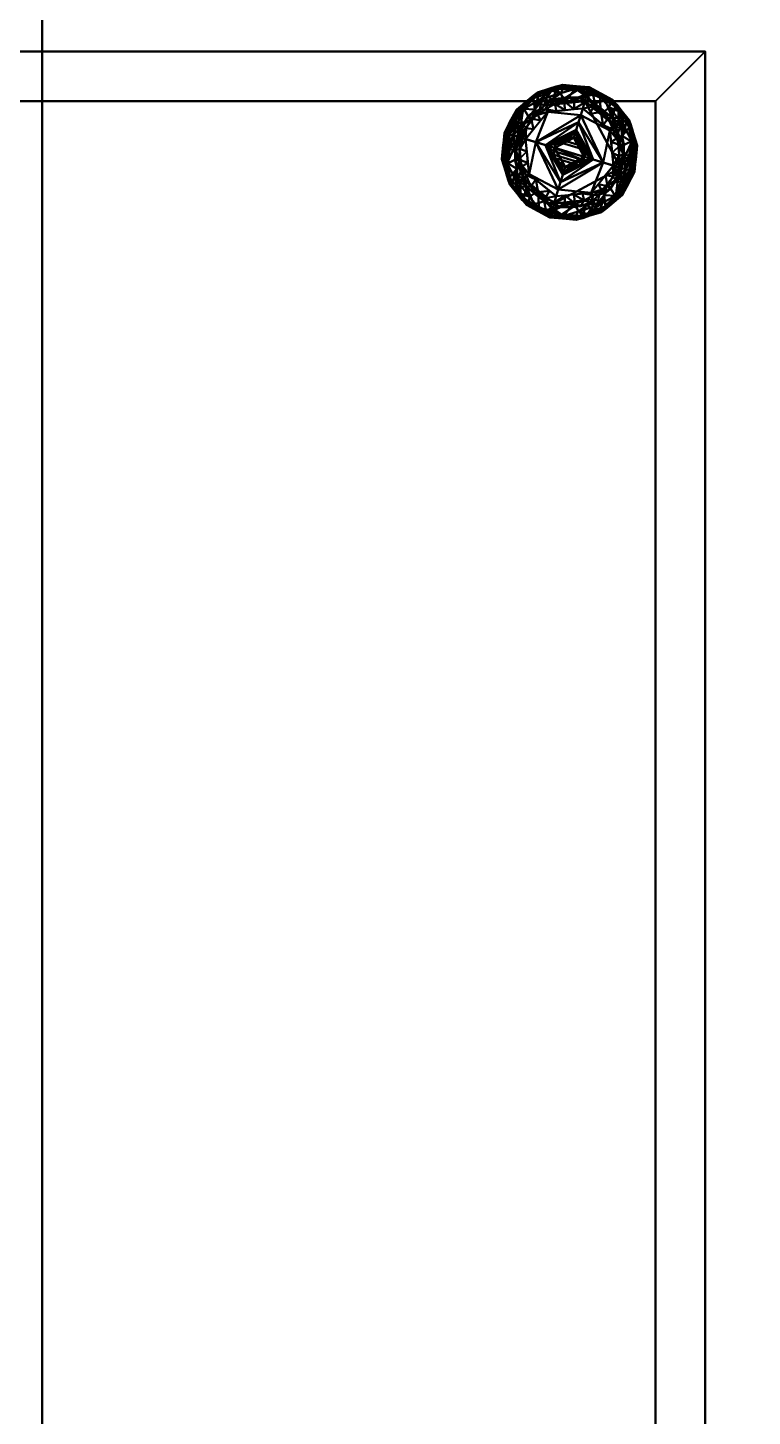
# Model space of a CAD drawing. Header units: millimetres. Extents: x -2000 to 2000, y -800 to 800.
# Drawn here: x 1195.7 to 1414.4, y 87.9 to 507.1 of the extents above; entities that cross this region are included whole.
import ezdxf

# ---------------------------------------------------------------- set-up
doc = ezdxf.new("R2010")
doc.units = ezdxf.units.MM
doc.layers.add('I-FURN-PNLS', color=7, linetype='Continuous', lineweight=40)

msp = doc.modelspace()

# ---------------------------------------------------------------- meshes
at = {"layer": 'I-FURN-PNLS', "color": 7, "true_color": 0xf7f7f7}
mesh = msp.add_polyface(dxfattribs=at)
corners = [(-1200, -700, 725), (-602.08, -774.96, 725), (0, -800, 725), (602.08, -774.96, 725), (1200, -700, 725), (1200, 700, 725), (602.08, 774.96, 725), (0, 800, 725), (-602.08, 774.96, 725), (-1200, 700, 725), (-644.49, 59.75, 725), (-644.49, -60.19, 725), (-914.54, -60.19, 725), (-914.54, 59.75, 725), (135.51, 59.75, 725), (135.51, -60.19, 725), (-134.54, -60.19, 725), (-134.54, 59.75, 725), (914.6, 59.61, 725), (914.6, -60.05, 725), (644.43, -60.05, 725), (644.43, 59.61, 725)]
mesh.append_faces([[corners[k] for k in face] for face in [(6, 18, 5)]], dxfattribs={"vtx0": -1, "vtx1": -1, "color": 7})
mesh.append_faces([[corners[k] for k in face] for face in [(20, 15, 3, 19), (10, 17, 8, 13)]], dxfattribs={"vtx0": -1, "vtx1": -1, "vtx2": -1, "color": 7})
mesh.append_faces([[corners[k] for k in face] for face in [(12, 0, 1, 11), (16, 1, 2), (0, 12, 13, 9), (15, 20, 21, 14), (14, 6, 7), (13, 8, 9)]], dxfattribs={"vtx0": -1, "vtx2": -1, "color": 7})
mesh.append_faces([[corners[k] for k in face] for face in [(16, 10, 11, 1)]], dxfattribs={"vtx0": -1, "vtx2": -1, "vtx3": -1, "color": 7})
mesh.append_faces([[corners[k] for k in face] for face in [(3, 4, 19), (16, 17, 10)]], dxfattribs={"vtx1": -1, "vtx2": -1, "color": 7})
mesh.append_faces([[corners[k] for k in face] for face in [(21, 18, 6, 14)]], dxfattribs={"vtx1": -1, "vtx2": -1, "vtx3": -1, "color": 7})
mesh.append_faces([[corners[k] for k in face] for face in [(18, 19, 4, 5), (2, 3, 15, 16), (7, 8, 17, 14)]], dxfattribs={"vtx1": -1, "vtx3": -1, "color": 7})
mesh = msp.add_polyface(dxfattribs=at)
corners = [(-1200, -700, 700), (-1200, 700, 700), (-602.08, 774.96, 700), (0, 800, 700), (602.08, 774.96, 700), (1200, 700, 700), (1200, -700, 700), (602.08, -774.96, 700), (0, -800, 700), (-602.08, -774.96, 700), (-644.49, 59.75, 700), (-914.54, 59.75, 700), (-914.54, -60.19, 700), (-644.49, -60.19, 700), (135.51, 59.75, 700), (-134.54, 59.75, 700), (-134.54, -60.19, 700), (135.51, -60.19, 700), (914.6, 59.61, 700), (644.43, 59.61, 700), (644.43, -60.05, 700), (914.6, -60.05, 700)]
mesh.append_faces([[corners[k] for k in face] for face in [(7, 21, 6), (10, 16, 13)]], dxfattribs={"vtx0": -1, "vtx1": -1, "color": 7})
mesh.append_faces([[corners[k] for k in face] for face in [(19, 14, 4, 18), (13, 16, 9, 12)]], dxfattribs={"vtx0": -1, "vtx1": -1, "vtx2": -1, "color": 7})
mesh.append_faces([[corners[k] for k in face] for face in [(18, 5, 6, 21), (11, 1, 2, 10), (15, 2, 3), (17, 7, 8), (12, 9, 0)]], dxfattribs={"vtx0": -1, "vtx2": -1, "color": 7})
mesh.append_faces([[corners[k] for k in face] for face in [(4, 5, 18)]], dxfattribs={"vtx1": -1, "vtx2": -1, "color": 7})
mesh.append_faces([[corners[k] for k in face] for face in [(15, 16, 10, 2), (20, 21, 7, 17)]], dxfattribs={"vtx1": -1, "vtx2": -1, "vtx3": -1, "color": 7})
mesh.append_faces([[corners[k] for k in face] for face in [(3, 4, 14, 15), (0, 1, 11, 12), (17, 14, 19, 20), (8, 9, 16, 17)]], dxfattribs={"vtx1": -1, "vtx3": -1, "color": 7})
mesh = msp.add_polyface(dxfattribs=at)
corners = [(1200, 700, 725), (1200, -700, 725), (1200, -700, 700), (1200, 700, 700)]
mesh.append_faces([[corners[k] for k in face] for face in [(3, 0, 1, 2)]], dxfattribs={"color": 7})
at = {"layer": 'I-FURN-PNLS', "color": 250, "true_color": 0x282828}
mesh = msp.add_polyface(dxfattribs=at)
corners = [(1200, 700, 725), (1200, -700, 725), (2000, -500, 725), (2000, 500, 725)]
mesh.append_faces([[corners[k] for k in face] for face in [(3, 0, 1, 2)]], dxfattribs={"color": 250})
mesh = msp.add_polyface(dxfattribs=at)
corners = [(1200, 700, 700), (2000, 500, 700), (2000, -500, 700), (1200, -700, 700)]
mesh.append_faces([[corners[k] for k in face] for face in [(1, 2, 3, 0)]], dxfattribs={"color": 250})
mesh = msp.add_polyface(dxfattribs=at)
corners = [(1200, -700, 725), (1200, 700, 725), (1200, 700, 700), (1200, -700, 700)]
mesh.append_faces([[corners[k] for k in face] for face in [(0, 1, 2, 3)]], dxfattribs={"color": 250})
mesh = msp.add_polyface(dxfattribs=at)
corners = [(1200, 700, 725), (2000, 500, 725), (2000, 500, 700), (1200, 700, 700)]
mesh.append_faces([[corners[k] for k in face] for face in [(0, 1, 2, 3)]], dxfattribs={"color": 250})
mesh = msp.add_polyface(dxfattribs=at)
corners = [(600.17, -500, 700), (1400.17, -500, 700), (1400.17, 500, 700), (600.17, 500, 700), (1385.17, 485, 700), (1385.17, -485, 700), (615.17, -485, 700), (615.17, 485, 700)]
mesh.append_faces([[corners[k] for k in face] for face in [(0, 6, 7, 3), (3, 7, 4, 2)]], dxfattribs={"vtx0": -1, "vtx2": -1, "color": 250})
mesh.append_faces([[corners[k] for k in face] for face in [(5, 6, 0, 1), (4, 5, 1, 2)]], dxfattribs={"vtx1": -1, "vtx3": -1, "color": 250})
mesh = msp.add_polyface(dxfattribs=at)
corners = [(600.17, -500, 13.84), (600.17, 500, 13.84), (1400.17, 500, 13.84), (1400.17, -500, 13.84), (1385.17, 485, 13.84), (615.17, 485, 13.84), (615.17, -485, 13.84), (1385.17, -485, 13.84)]
mesh.append_faces([[corners[k] for k in face] for face in [(3, 7, 4, 2), (2, 4, 5, 1)]], dxfattribs={"vtx0": -1, "vtx2": -1, "color": 250})
mesh.append_faces([[corners[k] for k in face] for face in [(6, 7, 3, 0), (5, 6, 0, 1)]], dxfattribs={"vtx1": -1, "vtx3": -1, "color": 250})
mesh = msp.add_polyface(dxfattribs=at)
corners = [(600.17, 500, 700), (1400.17, 500, 700), (1400.17, 500, 13.84), (600.17, 500, 13.84)]
mesh.append_faces([[corners[k] for k in face] for face in [(0, 1, 2, 3)]], dxfattribs={"color": 250})
mesh = msp.add_polyface(dxfattribs=at)
corners = [(1400.17, 500, 700), (1400.17, -500, 700), (1400.17, -500, 13.84), (1400.17, 500, 13.84)]
mesh.append_faces([[corners[k] for k in face] for face in [(3, 0, 1, 2)]], dxfattribs={"color": 250})
at = {"layer": 'I-FURN-PNLS', "color": 250, "true_color": 0x191919}
mesh = msp.add_polyface(dxfattribs=at)
corners = [(1342.34, 474.59, 8.39), (1350.87, 485.04, 8.39), (1364.29, 486.39, 8.39), (1374.74, 477.86, 8.39), (1376.09, 464.44, 8.39), (1377.21, 464.1, 7.75), (1378.09, 463.84, 6.78), (1378.65, 463.67, 5.59), (1378.84, 463.61, 4.27), (1379.61, 471.57, 4.27), (1377.27, 479.22, 4.27), (1372.18, 485.39, 4.27), (1365.12, 489.15, 4.27), (1357.16, 489.91, 4.27), (1349.51, 487.57, 4.27), (1343.34, 482.48, 4.27), (1339.58, 475.42, 4.27), (1339.78, 475.36, 5.59), (1340.34, 475.19, 6.78), (1341.22, 474.93, 7.75), (1346.6, 479.82, 8.39), (1375.41, 471.15, 8.39), (1343.08, 481.04, 6.6), (1379.03, 470.22, 6.6), (1341.63, 479.28, 4.27), (1379.26, 467.96, 4.27), (1341.25, 478.73, 5.9), (1379.28, 467.29, 5.9), (1348.31, 485.83, 6.9), (1377.31, 477.1, 6.9), (1342.8, 478.67, 7.75), (1345.26, 482.61, 7.45), (1377.95, 468.1, 7.75), (1378.08, 472.73, 7.45), (1355.25, 488.7, 6.94), (1373.11, 483.33, 6.94), (1345.63, 484.28, 6.19), (1378.68, 474.33, 6.19), (1348.34, 486.65, 5.61), (1353.33, 488.74, 4.27), (1351.76, 488.1, 6.26), (1346.42, 485.03, 4.27), (1351.64, 486.97, 7.56), (1377.73, 477.81, 5.61), (1374.73, 482.31, 4.27), (1375.68, 480.9, 6.26), (1378.44, 475.4, 4.27), (1375.36, 479.58, 7.55), (1375.08, 474.5, 8.39), (1355.16, 489.4, 5.59), (1361.21, 489.49, 6.15), (1367.66, 487.47, 6.58), (1373.56, 483.87, 5.59), (1368.65, 487.27, 4.27), (1370.89, 485.81, 6.22), (1357.58, 485.72, 8.39), (1354.22, 485.38, 8.39), (1369.51, 482.13, 8.39), (1369.94, 485.24, 7.55), (1372.13, 479.99, 8.39), (1366.37, 486.95, 7.71), (1361.63, 488.28, 7.65), (1366.9, 484.26, 8.39), (1344.47, 477.2, 8.39), (1375.75, 467.79, 8.39), (1348.74, 482.43, 8.39), (1361.14, 489.53, 4.27), (1360.93, 486.05, 8.39)]
mesh.append_faces([[corners[k] for k in face] for face in [(6, 27, 5), (18, 26, 17), (19, 26, 18), (0, 30, 19), (24, 26, 15), (48, 47, 3), (53, 54, 11), (15, 36, 41), (44, 45, 10), (11, 52, 44), (55, 34, 56)]], dxfattribs={"vtx0": -1, "vtx1": -1, "color": 250})
mesh.append_faces([[corners[k] for k in face] for face in [(15, 26, 22), (32, 23, 33), (19, 30, 22), (40, 28, 42), (26, 24, 17), (28, 38, 36), (27, 7, 25), (36, 31, 28), (26, 19, 22), (40, 38, 28), (22, 30, 31), (49, 34, 50), (23, 27, 9), (29, 45, 47), (28, 65, 42), (37, 33, 23), (45, 29, 43), (27, 23, 5), (31, 36, 22), (37, 46, 43), (5, 23, 32), (30, 63, 31), (47, 45, 35), (37, 29, 33), (64, 32, 33), (47, 48, 29), (49, 50, 13), (51, 50, 61), (12, 50, 51), (36, 15, 22), (38, 41, 36), (29, 37, 43), (37, 23, 9), (54, 51, 58), (40, 42, 34), (38, 40, 14), (49, 40, 34), (52, 45, 44), (35, 45, 52), (10, 45, 43), (29, 48, 33), (51, 60, 58), (40, 49, 39), (52, 11, 54), (60, 51, 61), (54, 58, 35), (42, 56, 34), (35, 52, 54), (51, 54, 53), (50, 34, 61), (59, 47, 35), (60, 62, 58), (59, 35, 58), (61, 2, 60), (55, 61, 34), (28, 31, 65)]], dxfattribs={"vtx0": -1, "vtx1": -1, "vtx2": -1, "color": 250})
mesh.append_faces([[corners[k] for k in face] for face in [(27, 25, 9), (38, 14, 41), (42, 65, 1), (37, 9, 46), (42, 1, 56), (60, 2, 62), (30, 0, 63)]], dxfattribs={"vtx0": -1, "vtx2": -1, "color": 250})
mesh.append_faces([[corners[k] for k in face] for face in [(20, 65, 31, 63), (39, 14, 40), (6, 7, 27), (4, 5, 32), (64, 4, 32), (21, 64, 33, 48), (57, 59, 58, 62), (13, 39, 49), (46, 10, 43), (66, 13, 50, 12), (53, 12, 51), (59, 3, 47), (67, 2, 61, 55)]], dxfattribs={"vtx1": -1, "vtx2": -1, "color": 250})
mesh.append_faces([[corners[k] for k in face] for face in [(24, 16, 17), (7, 8, 25)]], dxfattribs={"vtx2": -1, "color": 250})
mesh = msp.add_polyface(dxfattribs=at)
corners = [(1339.58, 475.42, 4.27), (1343.34, 482.48, 4.27), (1349.51, 487.57, 4.27), (1357.16, 489.91, 4.27), (1365.12, 489.15, 4.27), (1372.18, 485.39, 4.27), (1377.27, 479.22, 4.27), (1379.61, 471.57, 4.27), (1378.84, 463.61, 4.27), (1378.52, 463.71, 2.58), (1377.61, 463.98, 1.16), (1376.24, 464.39, 0.2), (1374.63, 464.88, -0.13), (1373.39, 477.14, -0.13), (1363.85, 484.93, -0.13), (1351.59, 483.7, -0.13), (1343.8, 474.15, -0.13), (1342.18, 474.64, 0.2), (1340.82, 475.05, 1.16), (1339.9, 475.32, 2.58), (1345.39, 482.69, 1.04), (1378.01, 472.88, 1.04), (1341.63, 479.28, 4.27), (1379.26, 467.96, 4.27), (1342.6, 479.53, 1.35), (1378.59, 468.71, 1.35), (1360.8, 488.66, 1.16), (1368.45, 486.36, 1.16), (1353.76, 488.04, 1.26), (1373.98, 481.96, 1.26), (1343.6, 478.34, 0.27), (1347.69, 478.92, -0.13), (1377.1, 468.26, 0.27), (1374.01, 471.01, -0.13), (1349.36, 484.86, 0.42), (1350, 487.15, 2.04), (1346.42, 485.03, 4.27), (1344.61, 483.43, 2.61), (1353.33, 488.74, 4.27), (1347.27, 485.8, 2.66), (1375.89, 476.88, 0.42), (1376.62, 479.14, 2.04), (1378.44, 475.4, 4.27), (1379.07, 473.06, 2.61), (1374.73, 482.31, 4.27), (1378.16, 476.51, 2.66), (1357.72, 484.31, -0.13), (1368.62, 481.03, -0.13), (1361.14, 489.53, 4.27), (1368.65, 487.27, 4.27), (1364.94, 488.56, 2.03), (1364.26, 487.08, 0.44), (1352.39, 486.05, 0.25), (1356.59, 487.42, 0.35), (1357.35, 488.97, 1.53), (1374.03, 479.54, 0.25), (1371.28, 483, 0.35), (1371.5, 484.71, 1.53)]
mesh.append_faces([[corners[k] for k in face] for face in [(22, 19, 0)]], dxfattribs={"vtx0": -1, "color": 250})
mesh.append_faces([[corners[k] for k in face] for face in [(17, 30, 16), (48, 54, 3), (1, 24, 22), (23, 25, 7), (4, 50, 48), (13, 40, 33), (36, 37, 1), (3, 28, 38), (42, 45, 6), (46, 51, 14), (49, 50, 4), (5, 57, 49)]], dxfattribs={"vtx0": -1, "vtx1": -1, "color": 250})
mesh.append_faces([[corners[k] for k in face] for face in [(52, 34, 28), (17, 24, 30), (28, 34, 35), (29, 44, 41), (32, 21, 25), (19, 22, 24), (30, 20, 31), (43, 21, 45), (27, 47, 51), (28, 53, 52), (30, 24, 20), (27, 49, 57), (35, 38, 28), (32, 33, 21), (42, 43, 45), (9, 25, 23), (40, 29, 41), (26, 50, 51), (32, 25, 11), (50, 27, 51), (37, 20, 24), (56, 55, 13), (34, 20, 35), (54, 53, 28), (40, 13, 55), (34, 31, 20), (37, 39, 20), (39, 37, 36), (1, 37, 24), (35, 20, 39), (35, 39, 2), (40, 21, 33), (40, 41, 21), (7, 25, 43), (6, 45, 41), (21, 43, 25), (41, 45, 21), (52, 53, 15), (26, 48, 50), (57, 56, 27), (27, 50, 49), (26, 51, 46), (52, 15, 34), (53, 26, 46), (26, 53, 54), (26, 54, 48), (54, 28, 3), (55, 29, 40), (56, 29, 55), (29, 56, 57), (56, 47, 27), (57, 5, 29)]], dxfattribs={"vtx0": -1, "vtx1": -1, "vtx2": -1, "color": 250})
mesh.append_faces([[corners[k] for k in face] for face in [(39, 36, 2), (32, 12, 33), (35, 2, 38), (29, 5, 44)]], dxfattribs={"vtx0": -1, "vtx2": -1, "color": 250})
mesh.append_faces([[corners[k] for k in face] for face in [(18, 19, 24), (17, 18, 24), (10, 11, 25), (13, 47, 56), (11, 12, 32), (9, 10, 25), (31, 16, 30), (15, 31, 34), (42, 7, 43), (44, 6, 41), (47, 14, 51), (46, 15, 53)]], dxfattribs={"vtx1": -1, "vtx2": -1, "color": 250})
mesh.append_faces([[corners[k] for k in face] for face in [(23, 8, 9)]], dxfattribs={"vtx2": -1, "color": 250})
mesh = msp.add_polyface(dxfattribs=at)
corners = [(1363.21, 482.79, 10.25), (1371.43, 476.08, 10.25), (1372.49, 465.52, 10.25), (1373.35, 465.26, 9.71), (1374.24, 464.99, 9.22), (1375.16, 464.72, 8.78), (1376.09, 464.44, 8.39), (1374.74, 477.86, 8.39), (1364.29, 486.39, 8.39), (1350.87, 485.04, 8.39), (1342.34, 474.59, 8.39), (1343.27, 474.31, 8.78), (1344.18, 474.04, 9.22), (1345.07, 473.77, 9.71), (1345.94, 473.51, 10.25), (1352.65, 481.73, 10.25), (1348.35, 476.46, 10.25), (1372.11, 469.31, 10.25), (1345.4, 478.35, 8.39), (1375.6, 469.26, 8.39), (1345.35, 477.85, 9), (1375.37, 468.82, 9), (1348.14, 481.69, 8.39), (1350.11, 482.3, 9.22), (1357.93, 482.26, 10.25), (1357.58, 485.72, 8.39), (1375.17, 473.56, 8.39), (1373.86, 475.15, 9.22), (1367.32, 479.44, 10.25), (1369.51, 482.13, 8.39), (1360.72, 485.14, 9.22), (1366.56, 483.33, 9.25), (1370.85, 479.81, 9.3), (1354.75, 484.11, 9.45), (1346.16, 476.85, 9.6), (1350.5, 479.09, 10.25), (1347.68, 479.77, 9.36), (1346.96, 480.66, 8.82), (1349.68, 480.84, 9.69), (1351.99, 482.5, 9.66), (1374.15, 468.43, 9.6), (1371.77, 472.7, 10.25), (1374.48, 471.7, 9.36), (1375.58, 472.05, 8.82), (1373.41, 473.7, 9.69), (1372.4, 476.36, 9.66), (1372.66, 477.72, 9.2), (1372.13, 479.99, 8.39), (1372.15, 479.83, 8.83), (1369.43, 482.27, 8.92), (1366.9, 484.26, 8.39), (1365.54, 484.89, 8.79), (1362.36, 485.88, 8.78), (1359.04, 486.14, 8.79), (1354.22, 485.38, 8.39), (1352.89, 484.68, 8.88), (1357.54, 485.08, 9.25), (1360.93, 486.05, 8.39), (1363.74, 484.54, 9.22), (1355.87, 485.74, 8.82), (1368.67, 481.59, 9.41), (1360.57, 482.53, 10.25), (1365.26, 481.11, 10.25), (1369.37, 477.76, 10.25), (1355.29, 481.99, 10.25)]
mesh.append_faces([[corners[k] for k in face] for face in [(11, 18, 10)]], dxfattribs={"vtx0": -1, "color": 250})
mesh.append_faces([[corners[k] for k in face] for face in [(35, 36, 16), (5, 21, 4), (18, 37, 22), (15, 38, 35), (4, 40, 3), (1, 45, 63), (64, 39, 15)]], dxfattribs={"vtx0": -1, "vtx1": -1, "color": 250})
mesh.append_faces([[corners[k] for k in face] for face in [(21, 42, 40), (11, 20, 18), (42, 43, 27), (36, 20, 34), (37, 18, 20), (23, 38, 39), (30, 58, 52), (36, 37, 20), (45, 1, 44), (58, 0, 31), (5, 19, 21), (4, 21, 40), (39, 55, 23), (39, 64, 33), (51, 31, 49), (49, 32, 48), (49, 60, 32), (51, 49, 50), (45, 46, 32), (53, 30, 52), (38, 23, 36), (12, 34, 20), (36, 34, 16), (38, 15, 39), (37, 23, 22), (23, 37, 36), (36, 35, 38), (55, 39, 33), (43, 42, 21), (40, 42, 17), (44, 42, 27), (19, 43, 21), (27, 43, 26), (44, 27, 45), (41, 42, 44), (46, 45, 27), (45, 32, 63), (27, 7, 46), (49, 31, 60), (46, 48, 32), (7, 48, 46), (48, 29, 49), (52, 51, 8), (58, 31, 51), (57, 53, 52), (56, 30, 53), (33, 59, 55), (23, 55, 9), (33, 56, 59), (56, 53, 59), (24, 56, 33), (52, 58, 51), (56, 61, 30), (25, 59, 53), (54, 55, 59), (61, 58, 30), (62, 60, 31), (60, 63, 32)]], dxfattribs={"vtx0": -1, "vtx1": -1, "vtx2": -1, "color": 250})
mesh.append_faces([[corners[k] for k in face] for face in [(20, 11, 12), (34, 12, 13), (40, 17, 2), (40, 2, 3), (49, 29, 50), (53, 57, 25), (52, 8, 57), (31, 0, 62)]], dxfattribs={"vtx0": -1, "vtx2": -1, "color": 250})
mesh.append_faces([[corners[k] for k in face] for face in [(48, 7, 47, 29), (60, 62, 28, 63)]], dxfattribs={"vtx0": -1, "vtx3": -1, "color": 250})
mesh.append_faces([[corners[k] for k in face] for face in [(26, 7, 27), (14, 16, 34), (13, 14, 34), (61, 0, 58), (19, 26, 43), (41, 17, 42), (9, 22, 23), (25, 54, 59), (24, 61, 56), (1, 41, 44), (50, 8, 51), (54, 9, 55), (64, 24, 33)]], dxfattribs={"vtx1": -1, "vtx2": -1, "color": 250})
mesh.append_faces([[corners[k] for k in face] for face in [(5, 6, 19)]], dxfattribs={"vtx2": -1, "color": 250})
at = {"layer": 'I-FURN-PNLS', "color": 250, "true_color": 0x282828}
mesh = msp.add_polyface(dxfattribs=at)
corners = [(1385.17, 485, 700), (615.17, 485, 700), (615.17, 485, 13.84), (1385.17, 485, 13.84)]
mesh.append_faces([[corners[k] for k in face] for face in [(3, 0, 1, 2)]], dxfattribs={"color": 250})
at = {"layer": 'I-FURN-PNLS', "color": 250, "true_color": 0x191919}
mesh = msp.add_polyface(dxfattribs=at)
corners = [(1374.63, 464.88, -0.13), (1366.83, 455.33, -0.13), (1354.57, 454.1, -0.13), (1345.03, 461.89, -0.13), (1343.8, 474.15, -0.13), (1351.59, 483.7, -0.13), (1363.85, 484.93, -0.13), (1373.39, 477.14, -0.13)]
mesh.append_faces([[corners[k] for k in face] for face in [(0, 6, 7)]], dxfattribs={"vtx0": -1, "color": 250})
mesh.append_faces([[corners[k] for k in face] for face in [(1, 2, 0)]], dxfattribs={"vtx1": -1, "color": 250})
mesh.append_faces([[corners[k] for k in face] for face in [(4, 5, 6, 0), (2, 3, 4, 0)]], dxfattribs={"vtx2": -1, "vtx3": -1, "color": 250})
mesh = msp.add_polyface(dxfattribs=at)
corners = [(1357.86, 465.01, 13.84), (1356.89, 465.43, 13.84), (1356.04, 466.05, 13.84), (1355.35, 466.84, 13.84), (1354.85, 467.77, 13.84), (1354.57, 468.78, 13.84), (1354.52, 469.83, 13.84), (1354.71, 470.87, 13.84), (1355.13, 471.84, 13.84), (1355.75, 472.69, 13.84), (1356.54, 473.38, 13.84), (1357.47, 473.88, 13.84), (1358.48, 474.16, 13.84), (1359.53, 474.2, 13.84), (1360.57, 474.02, 13.84), (1361.26, 476.32, 13.27), (1361.94, 478.57, 12.48), (1362.59, 480.73, 11.47), (1363.21, 482.79, 10.25), (1352.65, 481.73, 10.25), (1345.94, 473.51, 10.25), (1347, 462.95, 10.25), (1355.22, 456.24, 10.25), (1355.84, 458.3, 11.47), (1356.49, 460.46, 12.48), (1357.16, 462.71, 13.27), (1349.07, 472.57, 12), (1352.01, 471.68, 13.15)]
mesh.append_faces([[corners[k] for k in face] for face in [(15, 13, 14)]], dxfattribs={"vtx0": -1, "color": 250})
mesh.append_faces([[corners[k] for k in face] for face in [(7, 27, 6), (24, 26, 23), (21, 26, 20), (5, 27, 4), (3, 25, 2), (9, 27, 8), (10, 27, 9), (25, 27, 24), (13, 15, 12), (11, 15, 10), (20, 26, 19)]], dxfattribs={"vtx0": -1, "vtx1": -1, "color": 250})
mesh.append_faces([[corners[k] for k in face] for face in [(24, 27, 26), (27, 25, 4), (17, 19, 26), (27, 10, 15), (26, 27, 16), (26, 21, 23)]], dxfattribs={"vtx0": -1, "vtx1": -1, "vtx2": -1, "color": 250})
mesh.append_faces([[corners[k] for k in face] for face in [(27, 5, 6), (25, 1, 2), (25, 3, 4), (26, 16, 17), (15, 11, 12)]], dxfattribs={"vtx0": -1, "vtx2": -1, "color": 250})
mesh.append_faces([[corners[k] for k in face] for face in [(22, 23, 21), (18, 19, 17)]], dxfattribs={"vtx1": -1, "color": 250})
mesh.append_faces([[corners[k] for k in face] for face in [(7, 8, 27), (15, 16, 27)]], dxfattribs={"vtx1": -1, "vtx2": -1, "color": 250})
mesh.append_faces([[corners[k] for k in face] for face in [(25, 0, 1)]], dxfattribs={"vtx2": -1, "color": 250})
mesh = msp.add_polyface(dxfattribs=at)
corners = [(1355.22, 456.24, 10.25), (1365.78, 457.3, 10.25), (1372.49, 465.52, 10.25), (1371.43, 476.08, 10.25), (1363.21, 482.79, 10.25), (1362.59, 480.73, 11.47), (1361.94, 478.57, 12.48), (1361.26, 476.32, 13.27), (1360.57, 474.02, 13.84), (1361.53, 473.6, 13.84), (1362.39, 472.98, 13.84), (1363.08, 472.19, 13.84), (1363.58, 471.26, 13.84), (1363.86, 470.25, 13.84), (1363.9, 469.2, 13.84), (1363.71, 468.16, 13.84), (1363.3, 467.19, 13.84), (1362.68, 466.34, 13.84), (1361.89, 465.65, 13.84), (1360.96, 465.15, 13.84), (1359.94, 464.87, 13.84), (1358.89, 464.83, 13.84), (1357.86, 465.01, 13.84), (1357.16, 462.71, 13.27), (1356.49, 460.46, 12.48), (1355.84, 458.3, 11.47), (1369.36, 466.46, 12), (1366.41, 467.35, 13.15)]
mesh.append_faces([[corners[k] for k in face] for face in [(23, 21, 22)]], dxfattribs={"vtx0": -1, "color": 250})
mesh.append_faces([[corners[k] for k in face] for face in [(6, 26, 5), (3, 26, 2), (7, 27, 6), (13, 27, 12), (25, 26, 24), (11, 7, 10), (15, 27, 14), (17, 27, 16), (18, 27, 17), (21, 23, 20), (19, 23, 18)]], dxfattribs={"vtx0": -1, "vtx1": -1, "color": 250})
mesh.append_faces([[corners[k] for k in face] for face in [(26, 6, 27), (3, 5, 26), (26, 27, 24), (12, 27, 7), (27, 18, 23), (26, 25, 1)]], dxfattribs={"vtx0": -1, "vtx1": -1, "vtx2": -1, "color": 250})
mesh.append_faces([[corners[k] for k in face] for face in [(27, 13, 14), (7, 9, 10), (7, 11, 12), (26, 1, 2), (23, 19, 20)]], dxfattribs={"vtx0": -1, "vtx2": -1, "color": 250})
mesh.append_faces([[corners[k] for k in face] for face in [(4, 5, 3), (0, 1, 25)]], dxfattribs={"vtx1": -1, "color": 250})
mesh.append_faces([[corners[k] for k in face] for face in [(23, 24, 27), (15, 16, 27)]], dxfattribs={"vtx1": -1, "vtx2": -1, "color": 250})
mesh.append_faces([[corners[k] for k in face] for face in [(7, 8, 9)]], dxfattribs={"vtx2": -1, "color": 250})
at = {"layer": 'I-FURN-PNLS', "color": 250, "true_color": 0x282828}
mesh = msp.add_polyface(dxfattribs=at)
corners = [(1385.17, -485, 700), (1385.17, 485, 700), (1385.17, 485, 13.84), (1385.17, -485, 13.84)]
mesh.append_faces([[corners[k] for k in face] for face in [(0, 1, 2, 3)]], dxfattribs={"color": 250})
at = {"layer": 'I-FURN-PNLS', "color": 250, "true_color": 0x191919}
mesh = msp.add_polyface(dxfattribs=at)
corners = [(1374.63, 464.88, -0.13), (1376.24, 464.39, 0.2), (1377.61, 463.98, 1.16), (1378.52, 463.71, 2.58), (1378.84, 463.61, 4.27), (1375.09, 456.55, 4.27), (1368.92, 451.46, 4.27), (1361.27, 449.12, 4.27), (1353.31, 449.88, 4.27), (1346.24, 453.64, 4.27), (1341.16, 459.81, 4.27), (1338.82, 467.46, 4.27), (1339.58, 475.42, 4.27), (1339.9, 475.32, 2.58), (1340.82, 475.05, 1.16), (1342.18, 474.64, 0.2), (1343.8, 474.15, -0.13), (1345.03, 461.89, -0.13), (1354.57, 454.1, -0.13), (1366.83, 455.33, -0.13), (1373.03, 456.34, 1.04), (1340.42, 466.15, 1.04), (1376.79, 459.75, 4.27), (1339.16, 471.07, 4.27), (1375.82, 459.5, 1.35), (1339.83, 470.32, 1.35), (1357.63, 450.37, 1.16), (1349.97, 452.67, 1.16), (1364.66, 450.99, 1.26), (1344.45, 457.07, 1.26), (1374.82, 460.69, 0.27), (1370.73, 460.11, -0.13), (1341.33, 470.77, 0.27), (1344.41, 468.02, -0.13), (1369.06, 454.17, 0.42), (1368.42, 451.88, 2.04), (1372, 454, 4.27), (1373.82, 455.6, 2.61), (1365.09, 450.29, 4.27), (1371.16, 453.23, 2.66), (1342.53, 462.16, 0.42), (1341.8, 459.89, 2.04), (1339.99, 463.63, 4.27), (1339.35, 465.97, 2.61), (1343.7, 456.72, 4.27), (1340.26, 462.52, 2.66), (1360.7, 454.72, -0.13), (1349.8, 458, -0.13), (1357.29, 449.5, 4.27), (1349.78, 451.76, 4.27), (1353.48, 450.47, 2.03), (1354.16, 451.95, 0.44), (1366.03, 452.98, 0.25), (1361.84, 451.61, 0.35), (1361.07, 450.06, 1.53), (1344.4, 459.49, 0.25), (1347.14, 456.03, 0.35), (1346.93, 454.32, 1.53)]
mesh.append_faces([[corners[k] for k in face] for face in [(5, 24, 22), (8, 50, 48), (1, 30, 0), (47, 56, 17), (17, 40, 33), (36, 37, 5), (7, 28, 38), (42, 45, 10), (46, 51, 18), (48, 54, 7), (49, 50, 8), (9, 57, 49)]], dxfattribs={"vtx0": -1, "vtx1": -1, "color": 250})
mesh.append_faces([[corners[k] for k in face] for face in [(29, 44, 41), (32, 21, 25), (42, 43, 45), (24, 30, 1), (28, 34, 35), (27, 51, 50), (3, 22, 24), (30, 24, 20), (40, 29, 41), (37, 20, 24), (27, 47, 51), (28, 54, 53), (52, 34, 28), (32, 33, 21), (23, 13, 25), (17, 56, 55), (50, 49, 27), (35, 38, 28), (30, 20, 31), (27, 49, 57), (25, 15, 32), (43, 21, 45), (28, 53, 52), (34, 20, 35), (26, 48, 50), (40, 55, 29), (34, 31, 20), (37, 39, 20), (39, 37, 36), (5, 37, 24), (35, 20, 39), (35, 39, 6), (40, 21, 33), (40, 41, 21), (11, 25, 43), (10, 45, 41), (21, 43, 25), (41, 45, 21), (52, 53, 19), (57, 56, 27), (26, 50, 51), (26, 51, 46), (52, 19, 34), (53, 26, 46), (26, 53, 54), (26, 54, 48), (54, 28, 7), (56, 29, 55), (55, 40, 17), (29, 56, 57), (56, 47, 27), (57, 9, 29)]], dxfattribs={"vtx0": -1, "vtx1": -1, "vtx2": -1, "color": 250})
mesh.append_faces([[corners[k] for k in face] for face in [(25, 14, 15), (32, 15, 16), (39, 36, 6), (32, 16, 33), (35, 6, 38), (29, 9, 44)]], dxfattribs={"vtx0": -1, "vtx2": -1, "color": 250})
mesh.append_faces([[corners[k] for k in face] for face in [(2, 3, 24), (13, 14, 25), (1, 2, 24), (11, 23, 25), (31, 0, 30), (19, 31, 34), (42, 11, 43), (44, 10, 41), (47, 18, 51), (46, 19, 53)]], dxfattribs={"vtx1": -1, "vtx2": -1, "color": 250})
mesh.append_faces([[corners[k] for k in face] for face in [(23, 12, 13), (3, 4, 22)]], dxfattribs={"vtx2": -1, "color": 250})
mesh = msp.add_polyface(dxfattribs=at)
corners = [(1378.84, 463.61, 4.27), (1378.65, 463.67, 5.59), (1378.09, 463.84, 6.78), (1377.21, 464.1, 7.75), (1376.09, 464.44, 8.39), (1367.56, 453.99, 8.39), (1354.14, 452.64, 8.39), (1343.69, 461.17, 8.39), (1342.34, 474.59, 8.39), (1341.22, 474.93, 7.75), (1340.34, 475.19, 6.78), (1339.78, 475.36, 5.59), (1339.58, 475.42, 4.27), (1338.82, 467.46, 4.27), (1341.16, 459.81, 4.27), (1346.24, 453.64, 4.27), (1353.31, 449.88, 4.27), (1361.27, 449.12, 4.27), (1368.92, 451.46, 4.27), (1375.09, 456.55, 4.27), (1371.82, 459.21, 8.39), (1343.01, 467.88, 8.39), (1375.35, 457.99, 6.6), (1339.4, 468.81, 6.6), (1376.79, 459.75, 4.27), (1339.16, 471.07, 4.27), (1377.17, 460.3, 5.9), (1339.15, 471.74, 5.9), (1370.12, 453.2, 6.9), (1341.12, 461.93, 6.9), (1375.62, 460.36, 7.75), (1373.17, 456.42, 7.45), (1340.47, 470.93, 7.75), (1340.35, 466.3, 7.45), (1363.18, 450.33, 6.94), (1345.32, 455.7, 6.94), (1372.79, 454.75, 6.19), (1339.74, 464.7, 6.19), (1370.08, 452.38, 5.61), (1365.09, 450.29, 4.27), (1366.67, 450.93, 6.26), (1372, 454, 4.27), (1366.78, 452.06, 7.56), (1340.7, 461.22, 5.61), (1343.7, 456.72, 4.27), (1342.74, 458.13, 6.26), (1339.99, 463.63, 4.27), (1343.07, 459.45, 7.55), (1343.35, 464.53, 8.39), (1363.26, 449.63, 5.59), (1357.21, 449.54, 6.15), (1350.77, 451.56, 6.58), (1344.86, 455.16, 5.59), (1349.78, 451.76, 4.27), (1347.54, 453.22, 6.22), (1360.85, 453.31, 8.39), (1364.2, 453.65, 8.39), (1348.91, 456.9, 8.39), (1348.49, 453.79, 7.55), (1346.3, 459.04, 8.39), (1352.06, 452.08, 7.71), (1356.79, 450.75, 7.65), (1351.52, 454.77, 8.39), (1373.96, 461.83, 8.39), (1342.67, 471.24, 8.39), (1369.69, 456.6, 8.39), (1357.29, 449.5, 4.27), (1357.49, 452.98, 8.39)]
mesh.append_faces([[corners[k] for k in face] for face in [(4, 30, 3), (10, 27, 9), (24, 26, 19), (2, 26, 1), (53, 54, 15), (19, 36, 41), (44, 45, 14), (15, 52, 44), (55, 34, 56)]], dxfattribs={"vtx0": -1, "vtx1": -1, "color": 250})
mesh.append_faces([[corners[k] for k in face] for face in [(23, 27, 13), (19, 26, 22), (26, 24, 1), (22, 30, 31), (36, 31, 28), (42, 40, 28), (40, 38, 28), (49, 34, 50), (27, 11, 25), (43, 45, 29), (33, 23, 37), (3, 30, 22), (32, 23, 33), (45, 47, 29), (28, 38, 36), (26, 3, 22), (23, 9, 27), (23, 32, 9), (30, 63, 31), (31, 36, 22), (37, 46, 43), (28, 65, 42), (47, 45, 35), (37, 29, 33), (64, 32, 33), (47, 48, 29), (49, 50, 17), (51, 50, 61), (16, 50, 51), (36, 19, 22), (38, 41, 36), (29, 37, 43), (37, 23, 13), (54, 51, 58), (40, 42, 34), (38, 40, 18), (49, 40, 34), (52, 45, 44), (35, 45, 52), (14, 45, 43), (29, 48, 33), (51, 60, 58), (40, 49, 39), (52, 15, 54), (60, 51, 61), (54, 58, 35), (42, 56, 34), (35, 52, 54), (51, 54, 53), (50, 34, 61), (59, 47, 35), (60, 62, 58), (59, 35, 58), (61, 6, 60), (55, 61, 34), (28, 31, 65)]], dxfattribs={"vtx0": -1, "vtx1": -1, "vtx2": -1, "color": 250})
mesh.append_faces([[corners[k] for k in face] for face in [(40, 39, 18), (26, 2, 3), (38, 18, 41), (42, 65, 5), (37, 13, 46), (42, 5, 56), (60, 6, 62), (30, 4, 63)]], dxfattribs={"vtx0": -1, "vtx2": -1, "color": 250})
mesh.append_faces([[corners[k] for k in face] for face in [(8, 9, 32), (20, 65, 31, 63), (10, 11, 27), (7, 48, 47), (25, 13, 27), (64, 8, 32), (21, 64, 33, 48), (57, 59, 58, 62), (17, 39, 49), (46, 14, 43), (66, 17, 50, 16), (53, 16, 51), (59, 7, 47), (67, 6, 61, 55)]], dxfattribs={"vtx1": -1, "vtx2": -1, "color": 250})
mesh.append_faces([[corners[k] for k in face] for face in [(24, 0, 1), (11, 12, 25)]], dxfattribs={"vtx2": -1, "color": 250})
mesh = msp.add_polyface(dxfattribs=at)
corners = [(1342.34, 474.59, 8.39), (1343.69, 461.17, 8.39), (1354.14, 452.64, 8.39), (1367.56, 453.99, 8.39), (1376.09, 464.44, 8.39), (1375.16, 464.72, 8.78), (1374.24, 464.99, 9.22), (1373.35, 465.26, 9.71), (1372.49, 465.52, 10.25), (1365.78, 457.3, 10.25), (1355.22, 456.24, 10.25), (1347, 462.95, 10.25), (1345.94, 473.51, 10.25), (1345.07, 473.77, 9.71), (1344.18, 474.04, 9.22), (1343.27, 474.31, 8.78), (1370.08, 462.57, 10.25), (1346.32, 469.72, 10.25), (1373.02, 460.68, 8.39), (1342.82, 469.77, 8.39), (1373.07, 461.18, 9), (1343.06, 470.21, 9), (1370.29, 457.34, 8.39), (1368.32, 456.73, 9.22), (1360.5, 456.77, 10.25), (1360.85, 453.31, 8.39), (1343.26, 465.47, 8.39), (1344.56, 463.88, 9.22), (1351.11, 459.59, 10.25), (1348.91, 456.9, 8.39), (1357.71, 453.89, 9.22), (1351.87, 455.7, 9.25), (1347.58, 459.22, 9.3), (1363.68, 454.92, 9.45), (1372.27, 462.18, 9.6), (1367.93, 459.94, 10.25), (1370.74, 459.27, 9.36), (1371.47, 458.37, 8.82), (1368.75, 458.19, 9.69), (1366.44, 456.53, 9.66), (1344.27, 470.6, 9.6), (1346.66, 466.33, 10.25), (1343.94, 467.33, 9.36), (1342.84, 466.98, 8.82), (1345.02, 465.33, 9.69), (1346.02, 462.67, 9.66), (1345.77, 461.31, 9.2), (1346.3, 459.04, 8.39), (1346.27, 459.2, 8.83), (1349, 456.76, 8.92), (1351.52, 454.77, 8.39), (1352.89, 454.14, 8.79), (1356.06, 453.15, 8.78), (1359.38, 452.89, 8.79), (1364.2, 453.65, 8.39), (1365.53, 454.35, 8.88), (1360.89, 453.95, 9.25), (1357.49, 452.98, 8.39), (1354.69, 454.49, 9.22), (1362.56, 453.29, 8.82), (1349.75, 457.44, 9.41), (1357.86, 456.5, 10.25), (1353.16, 457.92, 10.25), (1349.05, 461.27, 10.25), (1363.14, 457.04, 10.25)]
mesh.append_faces([[corners[k] for k in face] for face in [(5, 18, 4)]], dxfattribs={"vtx0": -1, "color": 250})
mesh.append_faces([[corners[k] for k in face] for face in [(35, 36, 16), (15, 21, 14), (18, 37, 22), (9, 38, 35), (14, 40, 13), (11, 45, 63), (24, 33, 64)]], dxfattribs={"vtx0": -1, "vtx1": -1, "color": 250})
mesh.append_faces([[corners[k] for k in face] for face in [(21, 42, 40), (30, 58, 52), (36, 37, 20), (18, 20, 37), (42, 43, 27), (38, 39, 23), (14, 21, 40), (58, 10, 31), (15, 19, 21), (5, 20, 18), (51, 31, 49), (39, 55, 23), (45, 11, 44), (36, 20, 34), (49, 32, 48), (49, 60, 32), (51, 49, 50), (45, 46, 32), (53, 30, 52), (38, 23, 36), (6, 34, 20), (36, 34, 16), (38, 9, 39), (37, 23, 22), (23, 37, 36), (36, 35, 38), (39, 64, 33), (55, 39, 33), (43, 42, 21), (40, 42, 17), (44, 42, 27), (19, 43, 21), (27, 43, 26), (44, 27, 45), (41, 42, 44), (46, 45, 27), (45, 32, 63), (27, 1, 46), (49, 31, 60), (46, 48, 32), (1, 48, 46), (48, 29, 49), (52, 51, 2), (58, 31, 51), (57, 53, 52), (56, 30, 53), (33, 59, 55), (23, 55, 3), (33, 56, 59), (56, 53, 59), (24, 56, 33), (52, 58, 51), (56, 61, 30), (25, 59, 53), (54, 55, 59), (61, 58, 30), (62, 60, 31), (60, 63, 32)]], dxfattribs={"vtx0": -1, "vtx1": -1, "vtx2": -1, "color": 250})
mesh.append_faces([[corners[k] for k in face] for face in [(40, 17, 12), (20, 5, 6), (34, 6, 7), (39, 9, 64), (49, 29, 50), (53, 57, 25), (52, 2, 57), (31, 10, 62)]], dxfattribs={"vtx0": -1, "vtx2": -1, "color": 250})
mesh.append_faces([[corners[k] for k in face] for face in [(48, 1, 47, 29), (60, 62, 28, 63)]], dxfattribs={"vtx0": -1, "vtx3": -1, "color": 250})
mesh.append_faces([[corners[k] for k in face] for face in [(8, 16, 34), (26, 1, 27), (12, 13, 40), (19, 26, 43), (3, 22, 23), (7, 8, 34), (61, 10, 58), (41, 17, 42), (25, 54, 59), (24, 61, 56), (11, 41, 44), (50, 2, 51), (54, 3, 55)]], dxfattribs={"vtx1": -1, "vtx2": -1, "color": 250})
mesh.append_faces([[corners[k] for k in face] for face in [(15, 0, 19)]], dxfattribs={"vtx2": -1, "color": 250})
mesh = msp.add_polyface(dxfattribs=at)
corners = [(1363.71, 468.16, 13.85), (1363.9, 469.2, 13.85), (1363.86, 470.25, 13.85), (1363.58, 471.26, 13.84), (1363.08, 472.19, 13.84), (1362.39, 472.98, 13.84), (1361.53, 473.6, 13.84), (1360.57, 474.02, 13.84), (1359.53, 474.2, 13.84), (1358.48, 474.16, 13.84), (1357.47, 473.88, 13.84), (1356.54, 473.38, 13.84), (1355.75, 472.69, 13.85), (1355.13, 471.84, 13.85), (1354.71, 470.87, 13.85), (1360.57, 474.02, 13.85)]
mesh.append_faces([[corners[k] for k in face] for face in [(5, 3, 4), (11, 9, 10)]], dxfattribs={"vtx0": -1, "color": 250})
mesh.append_faces([[corners[k] for k in face] for face in [(7, 3, 6), (8, 11, 7)]], dxfattribs={"vtx0": -1, "vtx1": -1, "color": 250})
mesh.append_faces([[corners[k] for k in face] for face in [(15, 2, 12), (3, 7, 11)]], dxfattribs={"vtx0": -1, "vtx1": -1, "vtx2": -1, "color": 250})
mesh.append_faces([[corners[k] for k in face] for face in [(12, 2, 3, 11), (3, 5, 6), (15, 12, 13), (11, 8, 9)]], dxfattribs={"vtx0": -1, "vtx2": -1, "color": 250})
mesh.append_faces([[corners[k] for k in face] for face in [(14, 15, 13)]], dxfattribs={"vtx1": -1, "color": 250})
mesh.append_faces([[corners[k] for k in face] for face in [(1, 2, 15)]], dxfattribs={"vtx1": -1, "vtx2": -1, "color": 250})
mesh.append_faces([[corners[k] for k in face] for face in [(15, 0, 1)]], dxfattribs={"vtx2": -1, "color": 250})
mesh = msp.add_polyface(dxfattribs=at)
corners = [(1363.62, 468.19, 13.85), (1360.54, 473.92, 13.85), (1354.81, 470.84, 13.87), (1354.81, 470.84, 19.12), (1354.81, 470.84, 24.37), (1354.81, 470.84, 29.62), (1354.81, 470.84, 34.87), (1360.54, 473.92, 34.87), (1363.62, 468.19, 34.87), (1363.62, 468.19, 29.62), (1363.62, 468.19, 24.37), (1363.62, 468.19, 19.12)]
mesh.append_faces([[corners[k] for k in face] for face in [(1, 10, 11, 0), (7, 4, 5, 6)]], dxfattribs={"vtx0": -1, "color": 250})
mesh.append_faces([[corners[k] for k in face] for face in [(7, 10, 4), (10, 1, 4)]], dxfattribs={"vtx0": -1, "vtx1": -1, "vtx2": -1, "color": 250})
mesh.append_faces([[corners[k] for k in face] for face in [(7, 8, 9, 10), (1, 2, 3, 4)]], dxfattribs={"vtx3": -1, "color": 250})
mesh = msp.add_polyface(dxfattribs=at)
corners = [(1363.62, 468.19, 34.87), (1360.54, 473.92, 34.87), (1354.81, 470.84, 34.87), (1357.89, 465.11, 34.87)]
mesh.append_faces([[corners[k] for k in face] for face in [(3, 0, 1, 2)]], dxfattribs={"color": 250})
mesh = msp.add_polyface(dxfattribs=at)
corners = [(1354.71, 470.87, 13.85), (1354.52, 469.83, 13.85), (1354.57, 468.78, 13.85), (1354.85, 467.77, 13.84), (1355.35, 466.84, 13.84), (1356.04, 466.05, 13.84), (1356.89, 465.43, 13.84), (1357.86, 465.01, 13.84), (1358.89, 464.83, 13.84), (1359.94, 464.87, 13.84), (1360.96, 465.15, 13.84), (1361.89, 465.65, 13.84), (1362.68, 466.34, 13.85), (1363.3, 467.19, 13.85), (1363.71, 468.16, 13.87), (1357.86, 465.01, 13.87)]
mesh.append_faces([[corners[k] for k in face] for face in [(5, 3, 4), (15, 13, 14)]], dxfattribs={"vtx0": -1, "color": 250})
mesh.append_faces([[corners[k] for k in face] for face in [(8, 11, 7)]], dxfattribs={"vtx0": -1, "vtx1": -1, "color": 250})
mesh.append_faces([[corners[k] for k in face] for face in [(3, 7, 11)]], dxfattribs={"vtx0": -1, "vtx1": -1, "vtx2": -1, "color": 250})
mesh.append_faces([[corners[k] for k in face] for face in [(3, 5, 6), (3, 6, 7), (13, 0, 1), (11, 8, 9), (13, 15, 0)]], dxfattribs={"vtx0": -1, "vtx2": -1, "color": 250})
mesh.append_faces([[corners[k] for k in face] for face in [(2, 3, 11, 12), (1, 2, 12, 13)]], dxfattribs={"vtx1": -1, "vtx3": -1, "color": 250})
mesh.append_faces([[corners[k] for k in face] for face in [(9, 10, 11)]], dxfattribs={"vtx2": -1, "color": 250})
mesh = msp.add_polyface(dxfattribs=at)
corners = [(1354.81, 470.84, 34.87), (1354.81, 470.84, 29.62), (1354.81, 470.84, 24.37), (1354.81, 470.84, 19.12), (1354.81, 470.84, 13.87), (1357.89, 465.11, 13.87), (1363.62, 468.19, 13.87), (1363.62, 468.19, 19.12), (1363.62, 468.19, 24.37), (1363.62, 468.19, 29.62), (1363.62, 468.19, 34.87), (1357.89, 465.11, 34.87)]
mesh.append_faces([[corners[k] for k in face] for face in [(8, 11, 5)]], dxfattribs={"vtx0": -1, "vtx1": -1, "vtx2": -1, "color": 250})
mesh.append_faces([[corners[k] for k in face] for face in [(11, 1, 2, 5)]], dxfattribs={"vtx0": -1, "vtx2": -1, "vtx3": -1, "color": 250})
mesh.append_faces([[corners[k] for k in face] for face in [(3, 4, 5, 2), (11, 0, 1), (9, 10, 11, 8)]], dxfattribs={"vtx2": -1, "color": 250})
mesh.append_faces([[corners[k] for k in face] for face in [(5, 6, 7, 8)]], dxfattribs={"vtx3": -1, "color": 250})

doc.saveas('drawing.dxf')
